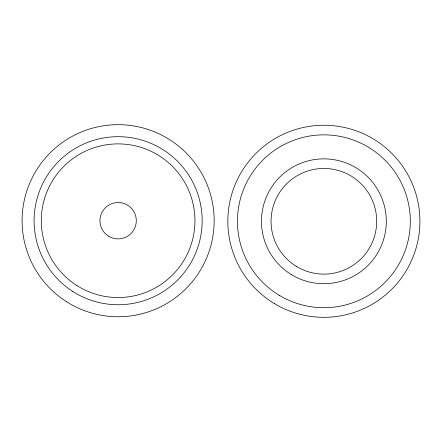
<?xml version="1.0" encoding="UTF-8"?>
<svg xmlns="http://www.w3.org/2000/svg" width="442" height="442" viewBox="0 0 442 442"><rect width="100%" height="100%" fill="white"/><g stroke="black" fill="none" stroke-linecap="round" stroke-linejoin="round"><path stroke-width="0.66" d="M66.405 301.637A96.036 96.036 0 0 0 214.061 225.044A96.036 96.036 0 0 0 73.902 135.462A96.036 96.036 0 0 0 66.405 301.637M108.329 236.034A18.183 18.183 0 0 0 136.285 221.536A18.183 18.183 0 0 0 109.749 204.574A18.183 18.183 0 0 0 108.329 236.034M72.869 291.521A84.035 84.035 0 0 0 202.071 224.503A84.035 84.035 0 0 0 79.427 146.12A84.035 84.035 0 0 0 72.869 291.521M76.748 285.449A76.831 76.831 0 0 0 194.872 224.177A76.831 76.831 0 0 0 82.748 152.512A76.831 76.831 0 0 0 76.748 285.449M291.709 274.786A62.427 62.427 0 0 0 386.291 222.392A62.427 62.427 0 0 0 293.632 166.678A62.427 62.427 0 0 0 291.709 274.786M296.659 266.554A52.819 52.819 0 0 0 376.689 222.221A52.819 52.819 0 0 0 298.284 175.082A52.819 52.819 0 0 0 296.659 266.554M279.338 295.361A86.433 86.433 0 0 0 410.298 222.818A86.433 86.433 0 0 0 281.996 145.678A86.433 86.433 0 0 0 279.338 295.361M274.394 303.593A96.036 96.036 0 0 0 419.9 222.989A96.036 96.036 0 0 0 277.344 137.274A96.036 96.036 0 0 0 274.394 303.593"/></g></svg>
